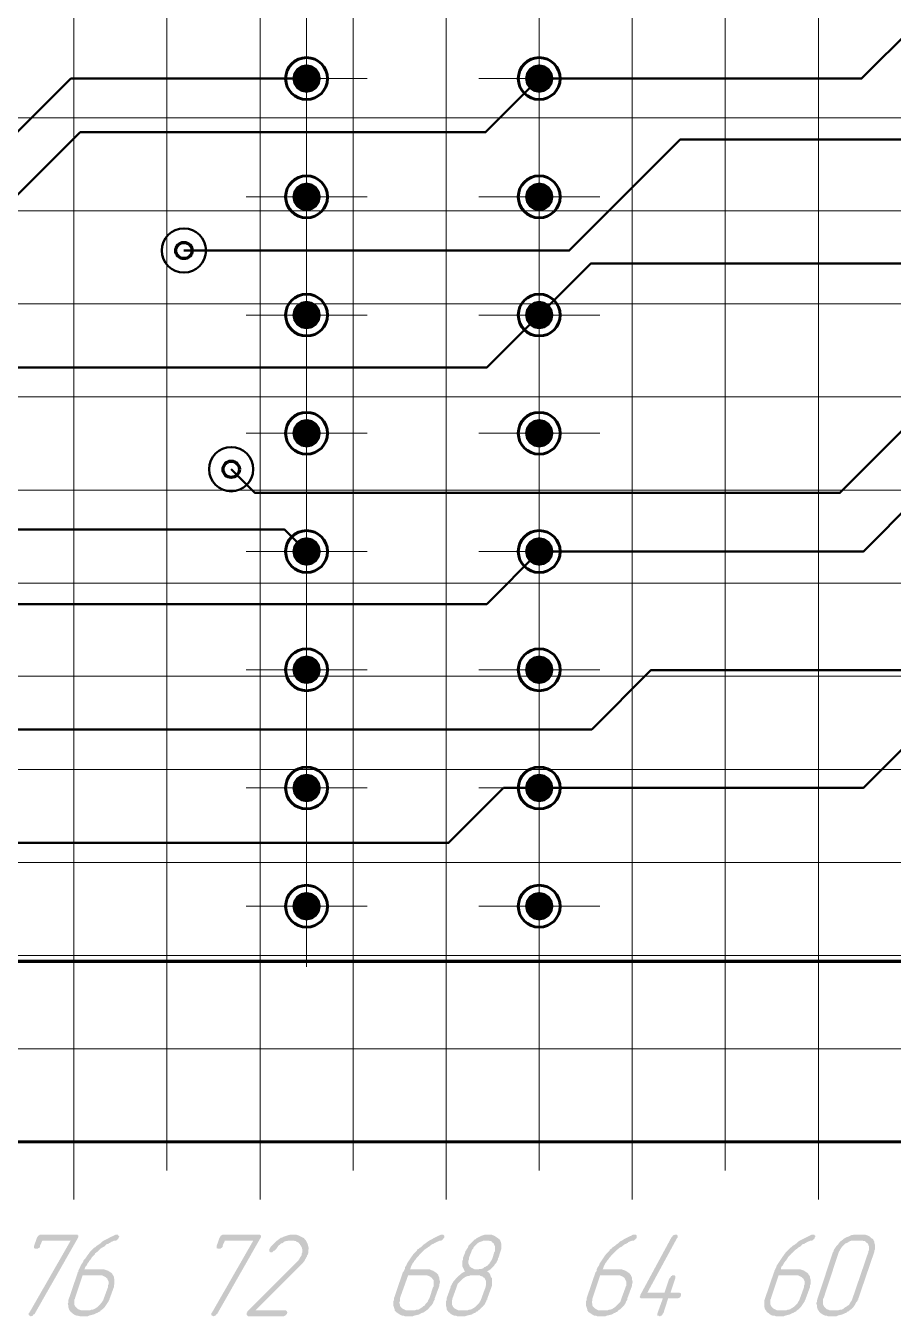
# Model space of a CAD drawing. Extents: x 260 to 1101, y 70 to 664.
# Drawn here: x 896.2 to 933.4, y 375.3 to 430.7 of the extents above; entities that cross this region are included whole.
import ezdxf

# ---------------------------------------------------------------- set-up
doc = ezdxf.new("R2010")
doc.units = 0
doc.header["$MEASUREMENT"] = 0
doc.layers.add('PDF _Геометрия', color=7, linetype='CONTINUOUS')
doc.layers.add('PDF _Сплошная заливка', color=7, linetype='CONTINUOUS')

msp = doc.modelspace()

# ---------------------------------------------------------------- hatches: boundary and pattern name
at = {"layer": 'PDF _Сплошная заливка', "true_color": 0xffffff, "transparency": 33554559}
for points in [[(908.238, 429.078), (908.004, 429.031), (907.805, 428.899), (907.673, 428.7), (907.626, 428.466), (908.238, 428.466)], [(918.234, 429.078), (918, 429.031), (917.802, 428.899), (917.669, 428.7), (917.623, 428.466), (918.234, 428.466)], [(907.626, 428.466), (907.673, 428.232), (907.805, 428.034), (908.004, 427.901), (908.238, 427.855), (908.238, 428.466)], [(917.623, 428.466), (917.669, 428.232), (917.802, 428.034), (918, 427.901), (918.234, 427.855), (918.234, 428.466)], [(908.238, 423.998), (908.004, 423.951), (907.805, 423.819), (907.673, 423.62), (907.626, 423.386), (908.238, 423.386)], [(918.234, 423.998), (918, 423.951), (917.802, 423.819), (917.669, 423.62), (917.623, 423.386), (918.234, 423.386)], [(907.626, 423.386), (907.673, 423.152), (907.805, 422.954), (908.004, 422.821), (908.238, 422.775), (908.238, 423.386)], [(917.623, 423.386), (917.669, 423.152), (917.802, 422.954), (918, 422.821), (918.234, 422.775), (918.234, 423.386)], [(908.238, 418.918), (908.004, 418.871), (907.805, 418.739), (907.673, 418.54), (907.626, 418.306), (908.238, 418.306)], [(918.234, 418.918), (918, 418.871), (917.802, 418.739), (917.669, 418.54), (917.623, 418.306), (918.234, 418.306)], [(907.626, 418.306), (907.673, 418.072), (907.805, 417.874), (908.004, 417.741), (908.238, 417.695), (908.238, 418.306)], [(917.623, 418.306), (917.669, 418.072), (917.802, 417.874), (918, 417.741), (918.234, 417.695), (918.234, 418.306)], [(908.238, 413.838), (908.004, 413.791), (907.805, 413.659), (907.673, 413.46), (907.626, 413.226), (908.238, 413.226)], [(918.234, 413.838), (918, 413.791), (917.802, 413.659), (917.669, 413.46), (917.623, 413.226), (918.234, 413.226)], [(907.626, 413.226), (907.673, 412.992), (907.805, 412.794), (908.004, 412.661), (908.238, 412.615), (908.238, 413.226)], [(917.623, 413.226), (917.669, 412.992), (917.802, 412.794), (918, 412.661), (918.234, 412.615), (918.234, 413.226)], [(908.238, 408.758), (908.004, 408.711), (907.805, 408.579), (907.673, 408.38), (907.626, 408.146), (908.238, 408.146)], [(918.234, 408.758), (918, 408.711), (917.802, 408.579), (917.669, 408.38), (917.623, 408.146), (918.234, 408.146)], [(907.626, 408.146), (907.673, 407.912), (907.805, 407.714), (908.004, 407.581), (908.238, 407.535), (908.238, 408.146)], [(917.623, 408.146), (917.669, 407.912), (917.802, 407.714), (918, 407.581), (918.234, 407.535), (918.234, 408.146)], [(908.238, 403.678), (908.004, 403.631), (907.805, 403.499), (907.673, 403.3), (907.626, 403.066), (908.238, 403.066)], [(918.234, 403.678), (918, 403.631), (917.802, 403.499), (917.669, 403.3), (917.623, 403.066), (918.234, 403.066)], [(907.626, 403.066), (907.673, 402.832), (907.805, 402.634), (908.004, 402.501), (908.238, 402.455), (908.238, 403.066)], [(917.623, 403.066), (917.669, 402.832), (917.802, 402.634), (918, 402.501), (918.234, 402.455), (918.234, 403.066)], [(908.238, 398.598), (908.004, 398.551), (907.805, 398.419), (907.673, 398.22), (907.626, 397.986), (908.238, 397.986)], [(918.234, 398.598), (918, 398.551), (917.802, 398.419), (917.669, 398.22), (917.623, 397.986), (918.234, 397.986)], [(907.626, 397.986), (907.673, 397.752), (907.805, 397.554), (908.004, 397.421), (908.238, 397.375), (908.238, 397.986)], [(917.623, 397.986), (917.669, 397.752), (917.802, 397.554), (918, 397.421), (918.234, 397.375), (918.234, 397.986)], [(908.238, 393.518), (908.004, 393.471), (907.805, 393.339), (907.673, 393.14), (907.626, 392.906), (908.238, 392.906)], [(918.234, 393.518), (918, 393.471), (917.802, 393.339), (917.669, 393.14), (917.623, 392.906), (918.234, 392.906)], [(907.626, 392.906), (907.673, 392.672), (907.805, 392.474), (908.004, 392.341), (908.238, 392.295), (908.238, 392.906)], [(917.623, 392.906), (917.669, 392.672), (917.802, 392.474), (918, 392.341), (918.234, 392.295), (918.234, 392.906)]]:
    msp.add_hatch(color=7, dxfattribs=at).paths.add_polyline_path(points)
at = {"layer": 'PDF _Сплошная заливка', "transparency": 33554559}
for points in [[(908.238, 428.466), (908.849, 428.466), (908.803, 428.7), (908.67, 428.899), (908.472, 429.031), (908.238, 429.078)], [(918.234, 428.466), (918.846, 428.466), (918.799, 428.7), (918.666, 428.899), (918.468, 429.031), (918.234, 429.078)], [(908.238, 428.466), (908.238, 427.855), (908.472, 427.901), (908.67, 428.034), (908.803, 428.232), (908.849, 428.466)], [(918.234, 428.466), (918.234, 427.855), (918.468, 427.901), (918.666, 428.034), (918.799, 428.232), (918.846, 428.466)], [(908.238, 423.386), (908.849, 423.386), (908.803, 423.62), (908.67, 423.819), (908.472, 423.951), (908.238, 423.998)], [(918.234, 423.386), (918.846, 423.386), (918.799, 423.62), (918.666, 423.819), (918.468, 423.951), (918.234, 423.998)], [(908.238, 423.386), (908.238, 422.775), (908.472, 422.821), (908.67, 422.954), (908.803, 423.152), (908.849, 423.386)], [(918.234, 423.386), (918.234, 422.775), (918.468, 422.821), (918.666, 422.954), (918.799, 423.152), (918.846, 423.386)], [(908.238, 418.306), (908.849, 418.306), (908.803, 418.54), (908.67, 418.739), (908.472, 418.871), (908.238, 418.918)], [(918.234, 418.306), (918.846, 418.306), (918.799, 418.54), (918.666, 418.739), (918.468, 418.871), (918.234, 418.918)], [(908.238, 418.306), (908.238, 417.695), (908.472, 417.741), (908.67, 417.874), (908.803, 418.072), (908.849, 418.306)], [(918.234, 418.306), (918.234, 417.695), (918.468, 417.741), (918.666, 417.874), (918.799, 418.072), (918.846, 418.306)], [(908.238, 413.226), (908.849, 413.226), (908.803, 413.46), (908.67, 413.659), (908.472, 413.791), (908.238, 413.838)], [(918.234, 413.226), (918.846, 413.226), (918.799, 413.46), (918.666, 413.659), (918.468, 413.791), (918.234, 413.838)], [(908.238, 413.226), (908.238, 412.615), (908.472, 412.661), (908.67, 412.794), (908.803, 412.992), (908.849, 413.226)], [(918.234, 413.226), (918.234, 412.615), (918.468, 412.661), (918.666, 412.794), (918.799, 412.992), (918.846, 413.226)], [(908.238, 408.146), (908.849, 408.146), (908.803, 408.38), (908.67, 408.579), (908.472, 408.711), (908.238, 408.758)], [(918.234, 408.146), (918.846, 408.146), (918.799, 408.38), (918.666, 408.579), (918.468, 408.711), (918.234, 408.758)], [(908.238, 408.146), (908.238, 407.535), (908.472, 407.581), (908.67, 407.714), (908.803, 407.912), (908.849, 408.146)], [(918.234, 408.146), (918.234, 407.535), (918.468, 407.581), (918.666, 407.714), (918.799, 407.912), (918.846, 408.146)], [(908.238, 403.066), (908.849, 403.066), (908.803, 403.3), (908.67, 403.499), (908.472, 403.631), (908.238, 403.678)], [(918.234, 403.066), (918.846, 403.066), (918.799, 403.3), (918.666, 403.499), (918.468, 403.631), (918.234, 403.678)], [(908.238, 403.066), (908.238, 402.455), (908.472, 402.501), (908.67, 402.634), (908.803, 402.832), (908.849, 403.066)], [(918.234, 403.066), (918.234, 402.455), (918.468, 402.501), (918.666, 402.634), (918.799, 402.832), (918.846, 403.066)], [(908.238, 397.986), (908.849, 397.986), (908.803, 398.22), (908.67, 398.419), (908.472, 398.551), (908.238, 398.598)], [(918.234, 397.986), (918.846, 397.986), (918.799, 398.22), (918.666, 398.419), (918.468, 398.551), (918.234, 398.598)], [(908.238, 397.986), (908.238, 397.375), (908.472, 397.421), (908.67, 397.554), (908.803, 397.752), (908.849, 397.986)], [(918.234, 397.986), (918.234, 397.375), (918.468, 397.421), (918.666, 397.554), (918.799, 397.752), (918.846, 397.986)], [(908.238, 392.906), (908.849, 392.906), (908.803, 393.14), (908.67, 393.339), (908.472, 393.471), (908.238, 393.518)], [(918.234, 392.906), (918.846, 392.906), (918.799, 393.14), (918.666, 393.339), (918.468, 393.471), (918.234, 393.518)], [(908.238, 392.906), (908.238, 392.295), (908.472, 392.341), (908.67, 392.474), (908.803, 392.672), (908.849, 392.906)], [(918.234, 392.906), (918.234, 392.295), (918.468, 392.341), (918.666, 392.474), (918.799, 392.672), (918.846, 392.906)], [(898.382, 378.797), (898.408, 378.797), (898.408, 378.772), (898.433, 378.772), (898.433, 378.746), (898.433, 378.721), (898.433, 378.696), (898.408, 378.645), (896.554, 375.394), (896.554, 375.394), (896.529, 375.368), (896.503, 375.368), (896.478, 375.317), (896.402, 375.292), (896.402, 375.292), (896.376, 375.292), (896.351, 375.317), (896.326, 375.317), (896.3, 375.343), (896.3, 375.343), (896.3, 375.368), (896.3, 375.419), (896.326, 375.444), (898.103, 378.543), (896.884, 378.543), (896.783, 378.315), (896.783, 378.289), (896.783, 378.264), (896.757, 378.238), (896.706, 378.213), (896.706, 378.213), (896.681, 378.188), (896.656, 378.188), (896.63, 378.188), (896.605, 378.188), (896.605, 378.188), (896.579, 378.188), (896.554, 378.213), (896.529, 378.213), (896.529, 378.238), (896.529, 378.264), (896.529, 378.289), (896.529, 378.315), (896.656, 378.67), (896.656, 378.67), (896.681, 378.696), (896.681, 378.721), (896.706, 378.746), (896.732, 378.772), (896.757, 378.772), (896.783, 378.797), (896.833, 378.797), (898.357, 378.797)], [(906.228, 378.797), (906.228, 378.797), (906.253, 378.772), (906.279, 378.772), (906.279, 378.746), (906.279, 378.721), (906.279, 378.696), (906.253, 378.645), (904.4, 375.394), (904.4, 375.394), (904.375, 375.368), (904.349, 375.368), (904.324, 375.317), (904.248, 375.292), (904.248, 375.292), (904.222, 375.292), (904.197, 375.317), (904.171, 375.317), (904.146, 375.343), (904.146, 375.343), (904.146, 375.368), (904.146, 375.419), (904.171, 375.444), (905.949, 378.543), (904.73, 378.543), (904.628, 378.315), (904.628, 378.289), (904.628, 378.264), (904.603, 378.238), (904.552, 378.213), (904.552, 378.213), (904.527, 378.188), (904.501, 378.188), (904.476, 378.188), (904.451, 378.188), (904.451, 378.188), (904.425, 378.188), (904.4, 378.213), (904.375, 378.213), (904.375, 378.238), (904.375, 378.264), (904.375, 378.289), (904.375, 378.315), (904.501, 378.67), (904.501, 378.67), (904.527, 378.696), (904.527, 378.721), (904.552, 378.746), (904.578, 378.772), (904.603, 378.772), (904.628, 378.797), (904.679, 378.797), (906.203, 378.797)], [(907.701, 378.797), (907.726, 378.797), (907.777, 378.797), (907.853, 378.772), (907.929, 378.746), (908.031, 378.696), (908.082, 378.67), (908.132, 378.645), (908.158, 378.594), (908.209, 378.543), (908.209, 378.543), (908.209, 378.543), (908.209, 378.518), (908.234, 378.518), (908.234, 378.492), (908.259, 378.442), (908.285, 378.391), (908.31, 378.289), (908.335, 378.188), (908.31, 378.137), (908.31, 378.061), (908.31, 378.01), (908.285, 377.934), (908.285, 377.934), (908.285, 377.934), (908.259, 377.908), (908.259, 377.857), (908.234, 377.832), (908.209, 377.781), (908.158, 377.705), (908.158, 377.68), (908.158, 377.68), (908.132, 377.654), (908.107, 377.629), (908.082, 377.578), (908.031, 377.527), (907.98, 377.476), (907.929, 377.426), (906.05, 375.546), (907.345, 375.546), (907.345, 375.546), (907.371, 375.521), (907.396, 375.495), (907.396, 375.495), (907.396, 375.495), (907.421, 375.444), (907.396, 375.419), (907.396, 375.419), (907.396, 375.394), (907.371, 375.368), (907.345, 375.343), (907.345, 375.343), (907.32, 375.317), (907.269, 375.292), (907.244, 375.292), (905.746, 375.292), (905.72, 375.292), (905.695, 375.317), (905.669, 375.343), (905.669, 375.343), (905.669, 375.368), (905.669, 375.394), (905.669, 375.444), (905.669, 375.444), (905.669, 375.444), (905.695, 375.47), (905.695, 375.495), (907.777, 377.578), (907.878, 377.68), (907.929, 377.756), (907.929, 377.756), (907.929, 377.781), (907.955, 377.781), (907.955, 377.807), (908.005, 377.883), (908.031, 377.934), (908.031, 377.934), (908.031, 377.959), (908.031, 377.984), (908.056, 378.035), (908.056, 378.086), (908.056, 378.162), (908.031, 378.238), (908.005, 378.289), (907.98, 378.34), (907.955, 378.365), (907.955, 378.365), (907.955, 378.391), (907.929, 378.391), (907.929, 378.416), (907.904, 378.442), (907.878, 378.467), (907.802, 378.492), (907.802, 378.492), (907.777, 378.518), (907.752, 378.518), (907.726, 378.518), (907.701, 378.543), (907.65, 378.543), (907.574, 378.543), (907.548, 378.543), (907.498, 378.543), (907.447, 378.543), (907.396, 378.518), (907.345, 378.518), (907.269, 378.492), (907.218, 378.442), (907.193, 378.442), (907.193, 378.416), (907.142, 378.416), (907.091, 378.365), (907.041, 378.34), (906.99, 378.264), (906.939, 378.188), (906.863, 378.111), (906.863, 378.111), (906.837, 378.111), (906.812, 378.086), (906.787, 378.061), (906.787, 378.061), (906.787, 378.061), (906.761, 378.035), (906.71, 378.035), (906.71, 378.035), (906.685, 378.035), (906.66, 378.061), (906.634, 378.061), (906.634, 378.086), (906.634, 378.086), (906.634, 378.137), (906.634, 378.162), (906.66, 378.213), (906.66, 378.213), (906.66, 378.213), (906.685, 378.238), (906.685, 378.264), (906.736, 378.315), (906.787, 378.365), (906.863, 378.442), (906.939, 378.518), (907.041, 378.594), (907.142, 378.67), (907.142, 378.67), (907.142, 378.67), (907.168, 378.67), (907.193, 378.67), (907.218, 378.696), (907.294, 378.721), (907.371, 378.746), (907.447, 378.772), (907.548, 378.797), (907.65, 378.797), (907.675, 378.797)], [(924.129, 378.797), (924.154, 378.797), (924.154, 378.772), (924.18, 378.772), (924.18, 378.746), (924.18, 378.721), (924.18, 378.67), (924.154, 378.645), (922.885, 376.308), (923.621, 376.308), (923.824, 376.918), (923.85, 376.918), (923.85, 376.943), (923.875, 376.968), (923.9, 376.994), (923.9, 376.994), (923.9, 377.019), (923.926, 377.019), (923.951, 377.045), (924.002, 377.045), (924.002, 377.045), (924.027, 377.045), (924.053, 377.045), (924.078, 377.019), (924.078, 377.019), (924.078, 376.994), (924.078, 376.968), (924.078, 376.918), (923.875, 376.308), (924.256, 376.308), (924.281, 376.283), (924.307, 376.283), (924.307, 376.257), (924.332, 376.257), (924.332, 376.232), (924.332, 376.206), (924.332, 376.181), (924.332, 376.181), (924.307, 376.156), (924.307, 376.13), (924.256, 376.079), (924.256, 376.079), (924.23, 376.079), (924.205, 376.054), (924.154, 376.054), (923.773, 376.054), (923.57, 375.419), (923.57, 375.419), (923.545, 375.394), (923.519, 375.343), (923.494, 375.317), (923.494, 375.317), (923.469, 375.317), (923.443, 375.292), (923.392, 375.292), (923.392, 375.292), (923.392, 375.292), (923.367, 375.317), (923.316, 375.317), (923.316, 375.317), (923.316, 375.343), (923.316, 375.368), (923.316, 375.419), (923.545, 376.054), (922.656, 376.054), (922.631, 376.054), (922.605, 376.054), (922.58, 376.079), (922.58, 376.079), (922.555, 376.105), (922.555, 376.13), (922.58, 376.181), (922.58, 376.206), (923.926, 378.696), (923.951, 378.696), (923.951, 378.721), (923.976, 378.746), (924.002, 378.772), (924.078, 378.797), (924.103, 378.797)]]:
    msp.add_hatch(color=256, dxfattribs=at).paths.add_polyline_path(points)
h = msp.add_hatch(color=256, dxfattribs=at)
h.paths.add_polyline_path([(899.372, 377.045), (898.611, 377.045), (898.281, 376.054), (898.281, 376.029), (898.255, 376.003), (898.255, 375.978), (898.255, 375.927), (898.255, 375.876), (898.255, 375.8), (898.281, 375.749), (898.306, 375.698), (898.306, 375.698), (898.331, 375.673), (898.357, 375.648), (898.382, 375.622), (898.408, 375.597), (898.484, 375.571), (898.535, 375.546), (898.611, 375.546), (898.89, 375.546), (898.941, 375.546), (898.992, 375.571), (899.042, 375.571), (899.119, 375.597), (899.195, 375.648), (899.271, 375.698), (899.271, 375.698), (899.296, 375.724), (899.322, 375.749), (899.372, 375.8), (899.398, 375.851), (899.449, 375.902), (899.499, 375.978), (899.525, 376.054), (899.703, 376.537), (899.703, 376.562), (899.703, 376.587), (899.703, 376.613), (899.728, 376.664), (899.728, 376.714), (899.728, 376.791), (899.703, 376.841), (899.677, 376.892), (899.677, 376.918), (899.652, 376.918), (899.626, 376.943), (899.601, 376.968), (899.55, 376.994), (899.499, 377.019), (899.449, 377.045)], flags=0)
h.paths.add_polyline_path([(900.134, 378.797), (900.134, 378.772), (900.16, 378.746), (900.16, 378.746), (900.185, 378.721), (900.185, 378.696), (900.16, 378.67), (900.16, 378.67), (900.16, 378.645), (900.134, 378.619), (900.134, 378.619), (900.134, 378.594), (900.109, 378.594), (900.083, 378.569), (900.058, 378.543), (899.982, 378.543), (899.931, 378.518), (899.804, 378.467), (899.804, 378.442), (899.779, 378.442), (899.753, 378.442), (899.728, 378.416), (899.703, 378.391), (899.652, 378.391), (899.576, 378.315), (899.576, 378.315), (899.55, 378.289), (899.499, 378.264), (899.449, 378.238), (899.372, 378.188), (899.322, 378.137), (899.245, 378.061), (899.144, 377.984), (899.144, 377.984), (899.144, 377.959), (899.119, 377.934), (899.068, 377.883), (899.017, 377.832), (898.992, 377.781), (898.941, 377.705), (898.89, 377.654), (898.89, 377.629), (898.865, 377.603), (898.839, 377.578), (898.814, 377.527), (898.788, 377.476), (898.738, 377.426), (898.712, 377.349), (898.687, 377.299), (899.474, 377.299), (899.499, 377.299), (899.55, 377.299), (899.626, 377.273), (899.703, 377.248), (899.779, 377.197), (899.855, 377.146), (899.88, 377.121), (899.906, 377.07), (899.906, 377.07), (899.931, 377.045), (899.956, 376.994), (899.956, 376.943), (899.982, 376.867), (899.982, 376.765), (899.982, 376.664), (899.956, 376.613), (899.956, 376.537), (899.779, 376.054), (899.779, 376.029), (899.779, 376.029), (899.779, 376.003), (899.753, 376.003), (899.728, 375.927), (899.677, 375.851), (899.626, 375.775), (899.576, 375.698), (899.474, 375.597), (899.372, 375.521), (899.372, 375.521), (899.372, 375.495), (899.347, 375.495), (899.322, 375.47), (899.296, 375.47), (899.271, 375.444), (899.195, 375.419), (899.093, 375.368), (898.992, 375.343), (898.89, 375.317), (898.839, 375.292), (898.763, 375.292), (898.484, 375.292), (898.484, 375.292), (898.408, 375.317), (898.357, 375.317), (898.281, 375.343), (898.204, 375.394), (898.154, 375.444), (898.103, 375.47), (898.078, 375.521), (898.078, 375.521), (898.078, 375.521), (898.052, 375.546), (898.027, 375.597), (898.001, 375.673), (898.001, 375.749), (897.976, 375.825), (898.001, 375.876), (898.001, 375.927), (898.001, 375.978), (898.027, 376.054), (898.408, 377.172), (898.408, 377.172), (898.408, 377.197), (898.433, 377.197), (898.433, 377.248), (898.458, 377.299), (898.484, 377.349), (898.509, 377.4), (898.535, 377.476), (898.585, 377.553), (898.636, 377.629), (898.661, 377.705), (898.738, 377.781), (898.788, 377.857), (898.865, 377.959), (898.915, 378.035), (898.992, 378.111), (898.992, 378.111), (899.017, 378.137), (899.042, 378.162), (899.068, 378.188), (899.119, 378.238), (899.169, 378.264), (899.22, 378.315), (899.296, 378.365), (899.372, 378.416), (899.449, 378.492), (899.525, 378.543), (899.626, 378.594), (899.728, 378.645), (899.829, 378.696), (899.931, 378.746), (900.033, 378.797), (900.109, 378.797), (900.109, 378.797)], flags=0)
h = msp.add_hatch(color=256, dxfattribs=at)
h.paths.add_polyline_path([(913.338, 377.045), (912.601, 377.045), (912.246, 376.054), (912.246, 376.029), (912.246, 376.003), (912.246, 375.978), (912.246, 375.927), (912.22, 375.876), (912.246, 375.8), (912.246, 375.749), (912.271, 375.698), (912.297, 375.698), (912.297, 375.673), (912.322, 375.648), (912.347, 375.622), (912.398, 375.597), (912.449, 375.571), (912.5, 375.546), (912.576, 375.546), (912.881, 375.546), (912.906, 375.546), (912.957, 375.571), (913.033, 375.571), (913.084, 375.597), (913.16, 375.648), (913.236, 375.698), (913.236, 375.698), (913.261, 375.724), (913.312, 375.749), (913.338, 375.8), (913.388, 375.851), (913.439, 375.902), (913.465, 375.978), (913.515, 376.054), (913.668, 376.537), (913.693, 376.562), (913.693, 376.587), (913.693, 376.613), (913.693, 376.664), (913.693, 376.714), (913.693, 376.791), (913.693, 376.841), (913.642, 376.892), (913.642, 376.918), (913.642, 376.918), (913.617, 376.943), (913.566, 376.968), (913.541, 376.994), (913.49, 377.019), (913.414, 377.045)], flags=0)
h.paths.add_polyline_path([(914.099, 378.797), (914.125, 378.772), (914.15, 378.746), (914.15, 378.746), (914.15, 378.721), (914.15, 378.696), (914.15, 378.67), (914.15, 378.67), (914.125, 378.645), (914.125, 378.619), (914.099, 378.619), (914.099, 378.594), (914.099, 378.594), (914.074, 378.569), (914.023, 378.543), (913.972, 378.543), (913.922, 378.518), (913.795, 378.467), (913.769, 378.442), (913.769, 378.442), (913.744, 378.442), (913.718, 378.416), (913.668, 378.391), (913.642, 378.391), (913.541, 378.315), (913.541, 378.315), (913.515, 378.289), (913.465, 378.264), (913.439, 378.238), (913.363, 378.188), (913.287, 378.137), (913.211, 378.061), (913.134, 377.984), (913.134, 377.984), (913.109, 377.959), (913.084, 377.934), (913.058, 377.883), (913.007, 377.832), (912.957, 377.781), (912.906, 377.705), (912.855, 377.654), (912.855, 377.629), (912.83, 377.603), (912.804, 377.578), (912.779, 377.527), (912.754, 377.476), (912.728, 377.426), (912.703, 377.349), (912.677, 377.299), (913.465, 377.299), (913.465, 377.299), (913.541, 377.299), (913.591, 377.273), (913.668, 377.248), (913.744, 377.197), (913.82, 377.146), (913.845, 377.121), (913.896, 377.07), (913.896, 377.07), (913.896, 377.045), (913.922, 376.994), (913.947, 376.943), (913.947, 376.867), (913.972, 376.765), (913.947, 376.664), (913.947, 376.613), (913.922, 376.537), (913.744, 376.054), (913.744, 376.029), (913.744, 376.029), (913.744, 376.003), (913.744, 376.003), (913.693, 375.927), (913.668, 375.851), (913.617, 375.775), (913.541, 375.698), (913.465, 375.597), (913.363, 375.521), (913.338, 375.521), (913.338, 375.495), (913.312, 375.495), (913.312, 375.47), (913.287, 375.47), (913.236, 375.444), (913.16, 375.419), (913.084, 375.368), (912.982, 375.343), (912.855, 375.317), (912.804, 375.292), (912.754, 375.292), (912.474, 375.292), (912.449, 375.292), (912.398, 375.317), (912.347, 375.317), (912.271, 375.343), (912.195, 375.394), (912.119, 375.444), (912.093, 375.47), (912.043, 375.521), (912.043, 375.521), (912.043, 375.521), (912.017, 375.546), (912.017, 375.597), (911.992, 375.673), (911.966, 375.749), (911.966, 375.825), (911.966, 375.876), (911.966, 375.927), (911.992, 375.978), (911.992, 376.054), (912.373, 377.172), (912.373, 377.172), (912.398, 377.197), (912.398, 377.197), (912.423, 377.248), (912.449, 377.299), (912.474, 377.349), (912.474, 377.4), (912.525, 377.476), (912.55, 377.553), (912.601, 377.629), (912.652, 377.705), (912.703, 377.781), (912.754, 377.857), (912.83, 377.959), (912.906, 378.035), (912.982, 378.111), (912.982, 378.111), (912.982, 378.137), (913.007, 378.162), (913.058, 378.188), (913.109, 378.238), (913.16, 378.264), (913.211, 378.315), (913.261, 378.365), (913.338, 378.416), (913.439, 378.492), (913.515, 378.543), (913.617, 378.594), (913.693, 378.645), (913.795, 378.696), (913.896, 378.746), (914.023, 378.797), (914.074, 378.797), (914.074, 378.797)], flags=0)
h = msp.add_hatch(color=256, dxfattribs=at)
h.paths.add_polyline_path([(915.978, 378.543), (915.953, 378.543), (915.902, 378.543), (915.851, 378.543), (915.801, 378.518), (915.724, 378.492), (915.648, 378.467), (915.572, 378.416), (915.572, 378.416), (915.547, 378.391), (915.521, 378.365), (915.47, 378.315), (915.42, 378.264), (915.394, 378.188), (915.343, 378.137), (915.318, 378.061), (915.216, 377.807), (915.216, 377.781), (915.216, 377.756), (915.216, 377.73), (915.191, 377.68), (915.191, 377.629), (915.191, 377.553), (915.216, 377.502), (915.242, 377.451), (915.242, 377.426), (915.267, 377.426), (915.293, 377.4), (915.318, 377.375), (915.369, 377.349), (915.42, 377.324), (915.47, 377.299), (915.547, 377.299), (915.597, 377.299), (915.623, 377.299), (915.674, 377.324), (915.75, 377.324), (915.826, 377.349), (915.877, 377.4), (915.953, 377.426), (915.978, 377.451), (916.004, 377.451), (916.029, 377.502), (916.08, 377.527), (916.105, 377.578), (916.156, 377.654), (916.207, 377.73), (916.232, 377.807), (916.308, 378.061), (916.334, 378.061), (916.334, 378.086), (916.334, 378.137), (916.334, 378.162), (916.334, 378.238), (916.334, 378.289), (916.308, 378.34), (916.283, 378.416), (916.283, 378.416), (916.258, 378.416), (916.258, 378.442), (916.207, 378.467), (916.181, 378.518), (916.131, 378.518), (916.054, 378.543)], flags=0)
h.paths.add_polyline_path([(915.597, 377.045), (915.318, 377.045), (915.267, 377.045), (915.216, 377.019), (915.166, 377.019), (915.09, 376.994), (915.013, 376.943), (914.937, 376.892), (914.937, 376.892), (914.912, 376.867), (914.886, 376.841), (914.836, 376.791), (914.785, 376.74), (914.734, 376.689), (914.709, 376.613), (914.683, 376.537), (914.506, 376.054), (914.506, 376.029), (914.506, 376.003), (914.48, 375.978), (914.48, 375.927), (914.48, 375.876), (914.48, 375.8), (914.506, 375.749), (914.531, 375.698), (914.531, 375.698), (914.556, 375.673), (914.582, 375.648), (914.607, 375.622), (914.658, 375.597), (914.709, 375.571), (914.76, 375.546), (914.836, 375.546), (915.115, 375.546), (915.166, 375.546), (915.216, 375.571), (915.267, 375.571), (915.343, 375.597), (915.42, 375.648), (915.496, 375.698), (915.496, 375.698), (915.521, 375.724), (915.547, 375.749), (915.597, 375.8), (915.648, 375.851), (915.674, 375.902), (915.724, 375.978), (915.75, 376.054), (915.927, 376.537), (915.927, 376.562), (915.927, 376.587), (915.953, 376.613), (915.953, 376.664), (915.953, 376.714), (915.953, 376.791), (915.927, 376.841), (915.902, 376.892), (915.902, 376.918), (915.877, 376.918), (915.877, 376.943), (915.826, 376.968), (915.801, 376.994), (915.724, 377.019), (915.674, 377.045)], flags=0)
h.paths.add_polyline_path([(916.105, 378.797), (916.181, 378.797), (916.232, 378.772), (916.308, 378.746), (916.385, 378.696), (916.461, 378.645), (916.486, 378.619), (916.537, 378.594), (916.537, 378.569), (916.537, 378.569), (916.562, 378.543), (916.562, 378.518), (916.588, 378.467), (916.588, 378.442), (916.613, 378.391), (916.613, 378.34), (916.613, 378.213), (916.588, 378.137), (916.562, 378.061), (916.486, 377.807), (916.461, 377.781), (916.461, 377.756), (916.461, 377.73), (916.435, 377.68), (916.41, 377.629), (916.385, 377.578), (916.334, 377.527), (916.308, 377.476), (916.283, 377.451), (916.283, 377.451), (916.258, 377.426), (916.207, 377.375), (916.181, 377.349), (916.131, 377.299), (916.054, 377.248), (916.004, 377.222), (916.004, 377.197), (916.029, 377.197), (916.054, 377.172), (916.08, 377.146), (916.105, 377.121), (916.131, 377.07), (916.156, 376.994), (916.181, 376.943), (916.181, 376.943), (916.207, 376.918), (916.207, 376.867), (916.207, 376.816), (916.207, 376.765), (916.207, 376.689), (916.207, 376.613), (916.181, 376.537), (916.004, 376.054), (916.004, 376.029), (916.004, 376.029), (916.004, 376.003), (915.978, 376.003), (915.953, 375.927), (915.927, 375.876), (915.877, 375.775), (915.801, 375.698), (915.699, 375.597), (915.597, 375.521), (915.597, 375.521), (915.597, 375.495), (915.572, 375.495), (915.547, 375.495), (915.521, 375.47), (915.496, 375.444), (915.42, 375.419), (915.343, 375.368), (915.242, 375.343), (915.115, 375.317), (915.064, 375.292), (915.013, 375.292), (914.734, 375.292), (914.709, 375.292), (914.658, 375.317), (914.582, 375.317), (914.506, 375.343), (914.429, 375.394), (914.379, 375.444), (914.328, 375.47), (914.302, 375.521), (914.302, 375.521), (914.302, 375.521), (914.277, 375.546), (914.252, 375.597), (914.252, 375.673), (914.226, 375.749), (914.226, 375.825), (914.226, 375.876), (914.226, 375.927), (914.252, 375.978), (914.252, 376.054), (914.429, 376.537), (914.429, 376.562), (914.429, 376.587), (914.455, 376.613), (914.48, 376.664), (914.506, 376.714), (914.556, 376.791), (914.607, 376.841), (914.658, 376.918), (914.658, 376.918), (914.683, 376.943), (914.709, 376.968), (914.76, 377.019), (914.836, 377.07), (914.886, 377.121), (914.963, 377.172), (915.064, 377.222), (915.039, 377.222), (915.039, 377.222), (915.013, 377.248), (915.013, 377.273), (914.988, 377.324), (914.963, 377.375), (914.937, 377.426), (914.937, 377.476), (914.937, 377.476), (914.937, 377.502), (914.937, 377.527), (914.937, 377.578), (914.937, 377.603), (914.937, 377.68), (914.963, 377.73), (914.963, 377.807), (915.064, 378.061), (915.064, 378.061), (915.064, 378.061), (915.064, 378.086), (915.09, 378.111), (915.115, 378.162), (915.166, 378.238), (915.191, 378.315), (915.267, 378.391), (915.369, 378.492), (915.47, 378.594), (915.47, 378.594), (915.496, 378.594), (915.521, 378.619), (915.547, 378.645), (915.597, 378.67), (915.648, 378.696), (915.699, 378.721), (915.75, 378.746), (915.902, 378.797), (915.978, 378.797)], flags=0)
h = msp.add_hatch(color=256, dxfattribs=at)
h.paths.add_polyline_path([(921.615, 377.045), (920.853, 377.045), (920.523, 376.054), (920.523, 376.029), (920.523, 376.003), (920.523, 375.978), (920.498, 375.927), (920.498, 375.876), (920.523, 375.8), (920.523, 375.749), (920.549, 375.698), (920.549, 375.698), (920.574, 375.673), (920.599, 375.648), (920.625, 375.622), (920.676, 375.597), (920.726, 375.571), (920.777, 375.546), (920.853, 375.546), (921.133, 375.546), (921.183, 375.546), (921.234, 375.571), (921.285, 375.571), (921.361, 375.597), (921.437, 375.648), (921.513, 375.698), (921.513, 375.698), (921.539, 375.724), (921.564, 375.749), (921.615, 375.8), (921.666, 375.851), (921.717, 375.902), (921.742, 375.978), (921.767, 376.054), (921.945, 376.537), (921.945, 376.562), (921.971, 376.587), (921.971, 376.613), (921.971, 376.664), (921.971, 376.714), (921.971, 376.791), (921.945, 376.841), (921.92, 376.892), (921.92, 376.918), (921.894, 376.918), (921.894, 376.943), (921.844, 376.968), (921.818, 376.994), (921.767, 377.019), (921.691, 377.045)], flags=0)
h.paths.add_polyline_path([(922.377, 378.797), (922.402, 378.772), (922.428, 378.746), (922.428, 378.746), (922.428, 378.721), (922.428, 378.696), (922.428, 378.67), (922.428, 378.67), (922.402, 378.645), (922.402, 378.619), (922.377, 378.619), (922.377, 378.594), (922.351, 378.594), (922.326, 378.569), (922.301, 378.543), (922.25, 378.543), (922.174, 378.518), (922.047, 378.467), (922.047, 378.442), (922.047, 378.442), (922.021, 378.442), (921.996, 378.416), (921.945, 378.391), (921.92, 378.391), (921.818, 378.315), (921.818, 378.315), (921.793, 378.289), (921.742, 378.264), (921.691, 378.238), (921.64, 378.188), (921.564, 378.137), (921.488, 378.061), (921.412, 377.984), (921.412, 377.984), (921.387, 377.959), (921.361, 377.934), (921.31, 377.883), (921.285, 377.832), (921.234, 377.781), (921.183, 377.705), (921.133, 377.654), (921.133, 377.629), (921.107, 377.603), (921.082, 377.578), (921.056, 377.527), (921.031, 377.476), (921.006, 377.426), (920.98, 377.349), (920.955, 377.299), (921.742, 377.299), (921.742, 377.299), (921.793, 377.299), (921.869, 377.273), (921.945, 377.248), (922.021, 377.197), (922.097, 377.146), (922.123, 377.121), (922.148, 377.07), (922.174, 377.07), (922.174, 377.045), (922.199, 376.994), (922.224, 376.943), (922.224, 376.867), (922.25, 376.765), (922.224, 376.664), (922.224, 376.613), (922.199, 376.537), (922.021, 376.054), (922.021, 376.029), (922.021, 376.029), (922.021, 376.003), (922.021, 376.003), (921.971, 375.927), (921.945, 375.851), (921.894, 375.775), (921.818, 375.698), (921.717, 375.597), (921.615, 375.521), (921.615, 375.521), (921.615, 375.495), (921.59, 375.495), (921.564, 375.47), (921.539, 375.47), (921.513, 375.444), (921.437, 375.419), (921.361, 375.368), (921.26, 375.343), (921.133, 375.317), (921.082, 375.292), (921.031, 375.292), (920.752, 375.292), (920.726, 375.292), (920.676, 375.317), (920.599, 375.317), (920.549, 375.343), (920.472, 375.394), (920.396, 375.444), (920.346, 375.47), (920.32, 375.521), (920.32, 375.521), (920.32, 375.521), (920.295, 375.546), (920.295, 375.597), (920.269, 375.673), (920.244, 375.749), (920.244, 375.825), (920.244, 375.876), (920.244, 375.927), (920.269, 375.978), (920.269, 376.054), (920.65, 377.172), (920.65, 377.172), (920.676, 377.197), (920.676, 377.197), (920.701, 377.248), (920.701, 377.299), (920.726, 377.349), (920.752, 377.4), (920.803, 377.476), (920.828, 377.553), (920.879, 377.629), (920.929, 377.705), (920.98, 377.781), (921.031, 377.857), (921.107, 377.959), (921.183, 378.035), (921.26, 378.111), (921.26, 378.111), (921.26, 378.137), (921.285, 378.162), (921.336, 378.188), (921.361, 378.238), (921.412, 378.264), (921.488, 378.315), (921.539, 378.365), (921.615, 378.416), (921.691, 378.492), (921.793, 378.543), (921.869, 378.594), (921.971, 378.645), (922.072, 378.696), (922.174, 378.746), (922.275, 378.797), (922.351, 378.797), (922.351, 378.797)], flags=0)
h = msp.add_hatch(color=256, dxfattribs=at)
h.paths.add_polyline_path([(929.283, 377.045), (928.521, 377.045), (928.191, 376.054), (928.191, 376.029), (928.166, 376.003), (928.166, 375.978), (928.166, 375.927), (928.166, 375.876), (928.166, 375.8), (928.191, 375.749), (928.217, 375.698), (928.217, 375.698), (928.242, 375.673), (928.268, 375.648), (928.293, 375.622), (928.344, 375.597), (928.394, 375.571), (928.445, 375.546), (928.521, 375.546), (928.801, 375.546), (928.852, 375.546), (928.902, 375.571), (928.953, 375.571), (929.029, 375.597), (929.105, 375.648), (929.182, 375.698), (929.182, 375.698), (929.207, 375.724), (929.232, 375.749), (929.283, 375.8), (929.334, 375.851), (929.359, 375.902), (929.41, 375.978), (929.436, 376.054), (929.613, 376.537), (929.613, 376.562), (929.613, 376.587), (929.613, 376.613), (929.639, 376.664), (929.639, 376.714), (929.639, 376.791), (929.613, 376.841), (929.588, 376.892), (929.588, 376.918), (929.563, 376.918), (929.537, 376.943), (929.512, 376.968), (929.461, 376.994), (929.41, 377.019), (929.359, 377.045)], flags=0)
h.paths.add_polyline_path([(930.045, 378.797), (930.07, 378.772), (930.07, 378.746), (930.096, 378.746), (930.096, 378.721), (930.096, 378.696), (930.07, 378.67), (930.07, 378.67), (930.07, 378.645), (930.07, 378.619), (930.045, 378.619), (930.045, 378.594), (930.02, 378.594), (929.994, 378.569), (929.969, 378.543), (929.893, 378.543), (929.842, 378.518), (929.715, 378.467), (929.715, 378.442), (929.689, 378.442), (929.664, 378.442), (929.639, 378.416), (929.613, 378.391), (929.563, 378.391), (929.486, 378.315), (929.486, 378.315), (929.461, 378.289), (929.41, 378.264), (929.359, 378.238), (929.309, 378.188), (929.232, 378.137), (929.156, 378.061), (929.08, 377.984), (929.055, 377.984), (929.055, 377.959), (929.029, 377.934), (928.979, 377.883), (928.928, 377.832), (928.902, 377.781), (928.852, 377.705), (928.801, 377.654), (928.801, 377.629), (928.775, 377.603), (928.75, 377.578), (928.725, 377.527), (928.699, 377.476), (928.648, 377.426), (928.623, 377.349), (928.623, 377.299), (929.385, 377.299), (929.41, 377.299), (929.461, 377.299), (929.537, 377.273), (929.613, 377.248), (929.689, 377.197), (929.766, 377.146), (929.791, 377.121), (929.816, 377.07), (929.816, 377.07), (929.842, 377.045), (929.867, 376.994), (929.867, 376.943), (929.893, 376.867), (929.893, 376.765), (929.893, 376.664), (929.867, 376.613), (929.867, 376.537), (929.689, 376.054), (929.689, 376.029), (929.689, 376.029), (929.689, 376.003), (929.664, 376.003), (929.639, 375.927), (929.588, 375.851), (929.537, 375.775), (929.486, 375.698), (929.385, 375.597), (929.283, 375.521), (929.283, 375.521), (929.283, 375.495), (929.258, 375.495), (929.232, 375.47), (929.207, 375.47), (929.182, 375.444), (929.105, 375.419), (929.004, 375.368), (928.902, 375.343), (928.801, 375.317), (928.75, 375.292), (928.674, 375.292), (928.394, 375.292), (928.394, 375.292), (928.344, 375.317), (928.268, 375.317), (928.191, 375.343), (928.115, 375.394), (928.064, 375.444), (928.014, 375.47), (927.988, 375.521), (927.988, 375.521), (927.988, 375.521), (927.963, 375.546), (927.937, 375.597), (927.912, 375.673), (927.912, 375.749), (927.912, 375.825), (927.912, 375.876), (927.912, 375.927), (927.912, 375.978), (927.937, 376.054), (928.318, 377.172), (928.318, 377.172), (928.318, 377.197), (928.344, 377.197), (928.344, 377.248), (928.369, 377.299), (928.394, 377.349), (928.42, 377.4), (928.445, 377.476), (928.496, 377.553), (928.547, 377.629), (928.598, 377.705), (928.648, 377.781), (928.699, 377.857), (928.775, 377.959), (928.826, 378.035), (928.902, 378.111), (928.902, 378.111), (928.928, 378.137), (928.953, 378.162), (928.979, 378.188), (929.029, 378.238), (929.08, 378.264), (929.131, 378.315), (929.207, 378.365), (929.283, 378.416), (929.359, 378.492), (929.436, 378.543), (929.537, 378.594), (929.639, 378.645), (929.74, 378.696), (929.842, 378.746), (929.943, 378.797), (930.02, 378.797), (930.02, 378.797)], flags=0)
h = msp.add_hatch(color=256, dxfattribs=at)
h.paths.add_polyline_path([(932.051, 378.543), (931.772, 378.543), (931.721, 378.543), (931.67, 378.543), (931.594, 378.518), (931.543, 378.492), (931.467, 378.442), (931.391, 378.416), (931.365, 378.391), (931.365, 378.391), (931.314, 378.34), (931.289, 378.315), (931.238, 378.264), (931.188, 378.188), (931.162, 378.137), (931.111, 378.061), (930.451, 376.054), (930.426, 376.029), (930.426, 376.003), (930.426, 375.978), (930.426, 375.927), (930.426, 375.876), (930.426, 375.8), (930.451, 375.749), (930.477, 375.698), (930.477, 375.698), (930.502, 375.673), (930.527, 375.648), (930.553, 375.622), (930.578, 375.597), (930.654, 375.571), (930.705, 375.546), (930.781, 375.546), (931.061, 375.546), (931.086, 375.546), (931.162, 375.571), (931.213, 375.571), (931.289, 375.597), (931.34, 375.648), (931.416, 375.698), (931.441, 375.698), (931.467, 375.724), (931.492, 375.749), (931.543, 375.775), (931.568, 375.825), (931.619, 375.902), (931.67, 375.978), (931.695, 376.054), (932.381, 378.061), (932.381, 378.061), (932.381, 378.086), (932.406, 378.137), (932.406, 378.162), (932.406, 378.213), (932.406, 378.289), (932.381, 378.34), (932.356, 378.416), (932.356, 378.416), (932.33, 378.416), (932.305, 378.442), (932.279, 378.467), (932.229, 378.518), (932.178, 378.518), (932.127, 378.543)], flags=0)
h.paths.add_polyline_path([(932.178, 378.797), (932.229, 378.797), (932.305, 378.772), (932.381, 378.746), (932.457, 378.696), (932.508, 378.645), (932.559, 378.619), (932.584, 378.594), (932.584, 378.569), (932.609, 378.543), (932.635, 378.492), (932.635, 378.442), (932.66, 378.365), (932.66, 378.264), (932.66, 378.162), (932.635, 378.111), (932.635, 378.061), (931.949, 376.054), (931.949, 376.029), (931.949, 376.029), (931.949, 376.003), (931.924, 376.003), (931.898, 375.927), (931.848, 375.876), (931.797, 375.775), (931.746, 375.698), (931.645, 375.597), (931.543, 375.521), (931.543, 375.521), (931.543, 375.495), (931.518, 375.495), (931.492, 375.495), (931.467, 375.47), (931.441, 375.444), (931.365, 375.419), (931.264, 375.368), (931.162, 375.343), (931.061, 375.317), (931.01, 375.292), (930.934, 375.292), (930.654, 375.292), (930.629, 375.292), (930.578, 375.317), (930.527, 375.317), (930.451, 375.343), (930.375, 375.394), (930.299, 375.444), (930.273, 375.47), (930.248, 375.521), (930.248, 375.521), (930.248, 375.521), (930.223, 375.546), (930.197, 375.597), (930.172, 375.673), (930.172, 375.749), (930.147, 375.825), (930.147, 375.876), (930.172, 375.927), (930.172, 375.978), (930.197, 376.054), (930.857, 378.061), (930.857, 378.061), (930.883, 378.061), (930.883, 378.086), (930.883, 378.111), (930.908, 378.162), (930.959, 378.238), (931.01, 378.315), (931.086, 378.391), (931.162, 378.492), (931.264, 378.569), (931.264, 378.569), (931.289, 378.594), (931.289, 378.594), (931.314, 378.619), (931.34, 378.619), (931.365, 378.645), (931.467, 378.696), (931.543, 378.721), (931.645, 378.772), (931.772, 378.797), (931.822, 378.797), (932.152, 378.797)], flags=0)

# ---------------------------------------------------------------- linework, layer by layer
at = {"layer": 'PDF _Геометрия', "lineweight": 60}
msp.add_lwpolyline([(1050.188, 382.786), (1050.188, 592.786), (730.3, 592.786), (730.3, 382.786)], close=True, dxfattribs=at)
msp.add_lwpolyline([(1050.188, 382.786), (1050.188, 592.786), (730.3, 592.786), (730.3, 382.786)], close=True, dxfattribs=at)
at = {"layer": 'PDF _Геометрия', "lineweight": 18}
for points in [[(898.241, 382.786), (898.241, 592.786)], [(902.24, 381.546), (902.24, 382.786), (902.24, 592.786)], [(906.238, 382.786), (906.238, 592.786)], [(910.237, 381.546), (910.237, 382.786), (910.237, 592.786)], [(914.235, 382.786), (914.235, 592.786)], [(918.234, 381.546), (918.234, 382.786), (918.234, 592.786)], [(922.233, 382.786), (922.233, 592.786)], [(926.231, 381.546), (926.231, 382.786), (926.231, 592.786)], [(930.23, 382.786), (930.23, 592.786)], [(908.238, 425.866), (908.238, 431.066)], [(918.234, 425.866), (918.234, 431.066)], [(905.638, 428.466), (910.837, 428.466)], [(915.635, 428.466), (920.833, 428.466)], [(730.3, 426.786), (1050.188, 426.786), (1051.427, 426.786)], [(908.238, 420.786), (908.238, 425.986)], [(918.234, 420.786), (918.234, 425.986)], [(905.638, 423.386), (910.837, 423.386)], [(915.635, 423.386), (920.833, 423.386)], [(730.3, 422.786), (1050.188, 422.786)], [(908.238, 415.706), (908.238, 420.906)], [(918.234, 415.706), (918.234, 420.906)], [(730.3, 418.786), (1050.188, 418.786), (1051.427, 418.786)], [(905.638, 418.306), (910.837, 418.306)], [(915.635, 418.306), (920.833, 418.306)], [(908.238, 410.626), (908.238, 415.826)], [(918.234, 410.626), (918.234, 415.826)], [(730.3, 414.786), (1050.188, 414.786)], [(905.638, 413.226), (910.837, 413.226)], [(915.635, 413.226), (920.833, 413.226)], [(730.3, 410.786), (1050.188, 410.786), (1051.427, 410.786)], [(908.238, 405.546), (908.238, 410.746)], [(918.234, 405.546), (918.234, 410.746)], [(905.638, 408.146), (910.837, 408.146)], [(915.635, 408.146), (920.833, 408.146)], [(730.3, 406.786), (1050.188, 406.786)], [(908.238, 400.466), (908.238, 405.666)], [(918.234, 400.466), (918.234, 405.666)], [(905.638, 403.066), (910.837, 403.066)], [(915.635, 403.066), (920.833, 403.066)], [(730.3, 402.786), (1050.188, 402.786), (1051.427, 402.786)], [(908.238, 395.386), (908.238, 400.586)], [(918.234, 395.386), (918.234, 400.586)], [(730.3, 398.786), (1050.188, 398.786)], [(905.638, 397.986), (910.837, 397.986)], [(915.635, 397.986), (920.833, 397.986)], [(908.238, 390.306), (908.238, 395.506)], [(918.234, 390.306), (918.234, 395.506)], [(730.3, 394.786), (1050.188, 394.786), (1051.427, 394.786)], [(905.638, 392.906), (910.837, 392.906)], [(915.635, 392.906), (920.833, 392.906)], [(730.3, 390.786), (1050.188, 390.786)], [(730.3, 386.786), (1050.188, 386.786), (1051.427, 386.786)], [(730.3, 382.786), (1050.188, 382.786), (1052.667, 382.786)], [(898.241, 381.546), (898.241, 382.786), (898.241, 380.306)], [(906.238, 381.546), (906.238, 382.786), (906.238, 380.306)], [(914.235, 381.546), (914.235, 382.786), (914.235, 380.306)], [(922.233, 381.546), (922.233, 382.786), (922.233, 380.306)], [(930.23, 381.546), (930.23, 382.786), (930.23, 380.306)]]:
    msp.add_lwpolyline(points, dxfattribs=at)
at = {"layer": 'PDF _Геометрия', "lineweight": 50}
for points in [[(878.248, 408.146), (880.505, 408.146), (898.512, 426.159), (915.928, 426.159), (918.234, 428.466), (932.087, 428.466), (934.301, 430.68), (956.007, 430.68), (958.22, 428.466), (960.433, 430.68), (995.993, 430.68), (998.206, 428.466)], [(860.869, 407.973), (861.377, 407.465), (871.077, 407.465), (874.428, 410.817), (880.471, 410.817), (898.114, 428.466), (908.238, 428.466)], [(902.968, 421.079), (919.523, 421.079), (924.296, 425.854), (945.612, 425.854), (948.224, 428.466), (950.479, 426.21), (985.954, 426.21), (988.21, 428.466), (990.465, 426.21), (1025.94, 426.21), (1028.196, 428.466)], [(878.248, 403.066), (891.227, 416.05), (915.978, 416.05), (918.234, 418.306), (920.447, 420.52), (956.007, 420.52), (958.22, 418.306), (960.433, 420.52), (995.993, 420.52), (998.206, 418.306)], [(904.999, 411.681), (906.015, 410.665), (931.152, 410.665), (937.652, 417.167), (947.085, 417.167), (948.224, 418.306), (950.479, 416.05), (985.954, 416.05), (988.21, 418.306), (990.465, 416.05), (1025.94, 416.05), (1028.196, 418.306)], [(878.248, 397.986), (886.149, 405.89), (915.978, 405.89), (918.234, 408.146), (932.168, 408.146), (934.381, 410.36), (956.007, 410.36), (958.22, 408.146), (960.433, 410.36), (995.993, 410.36), (998.206, 408.146)], [(893.116, 409.09), (907.294, 409.09), (908.238, 408.146)], [(878.248, 392.906), (885.844, 400.505), (920.488, 400.505), (923.027, 403.045), (943.124, 403.045), (948.224, 408.146), (950.479, 405.89), (985.954, 405.89), (988.21, 408.146), (990.465, 405.89), (1025.94, 405.89), (1028.196, 408.146)], [(885.296, 395.628), (914.343, 395.628), (916.7, 397.986), (918.234, 397.986), (932.168, 397.986), (934.381, 400.2), (956.007, 400.2), (958.22, 397.986), (960.433, 400.2), (995.993, 400.2), (998.206, 397.986)]]:
    msp.add_lwpolyline(points, dxfattribs=at)
at = {"layer": 'PDF _Геометрия', "lineweight": 80}
msp.add_lwpolyline([(834.264, 398.786), (845.322, 398.786), (846.955, 397.152), (868.487, 397.152), (869.096, 396.543), (875.088, 390.548), (940.788, 390.548), (948.224, 397.986), (950.581, 395.628), (972.061, 395.628), (974.418, 397.986), (988.21, 397.986), (992.04, 397.986), (994.397, 395.628), (1025.839, 395.628), (1028.196, 397.986)], dxfattribs=at)
at = {"layer": 'PDF _Геометрия', "lineweight": 60}
for centre in [(908.237, 428.466), (918.234, 428.466), (908.237, 423.386), (918.234, 423.386), (908.237, 418.306), (918.234, 418.306), (908.237, 413.226), (918.234, 413.226), (908.237, 408.146), (918.234, 408.146), (908.237, 403.066), (918.234, 403.066), (908.237, 397.986), (918.234, 397.986), (908.237, 392.906), (918.234, 392.906)]:
    msp.add_circle(centre, 0.9, dxfattribs=at)
at = {"layer": 'PDF _Геометрия', "lineweight": 50}
for centre in [(902.968, 421.079), (904.999, 411.681)]:
    msp.add_circle(centre, 0.95, dxfattribs=at)
at = {"layer": 'PDF _Геометрия', "color": 7, "lineweight": 70, "true_color": 0xffffff}
for centre in [(902.968, 421.079), (904.999, 411.681)]:
    msp.add_circle(centre, 0.35, dxfattribs=at)

doc.saveas('drawing.dxf')
